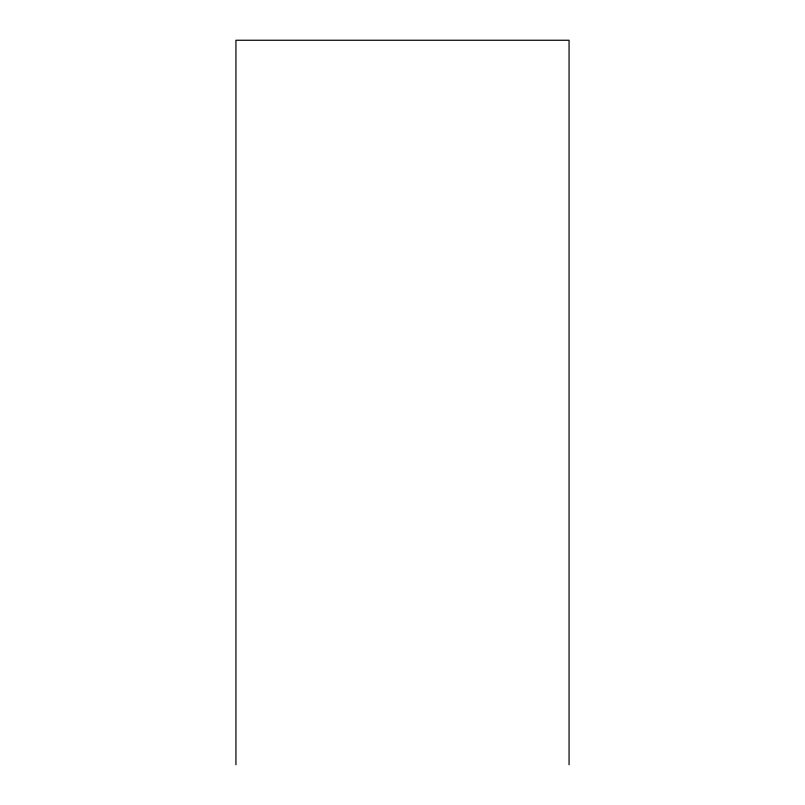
<?xml version="1.0" encoding="UTF-8"?>
<svg xmlns="http://www.w3.org/2000/svg" width="805" height="805" viewBox="0 0 805 805"><rect width="100%" height="100%" fill="white"/><g stroke="black" fill="none" stroke-linecap="round" stroke-linejoin="round"><path stroke-width="1.21" d="M569.065 764.75L569.065 40.25L235.935 40.25L235.935 764.75"/></g></svg>
